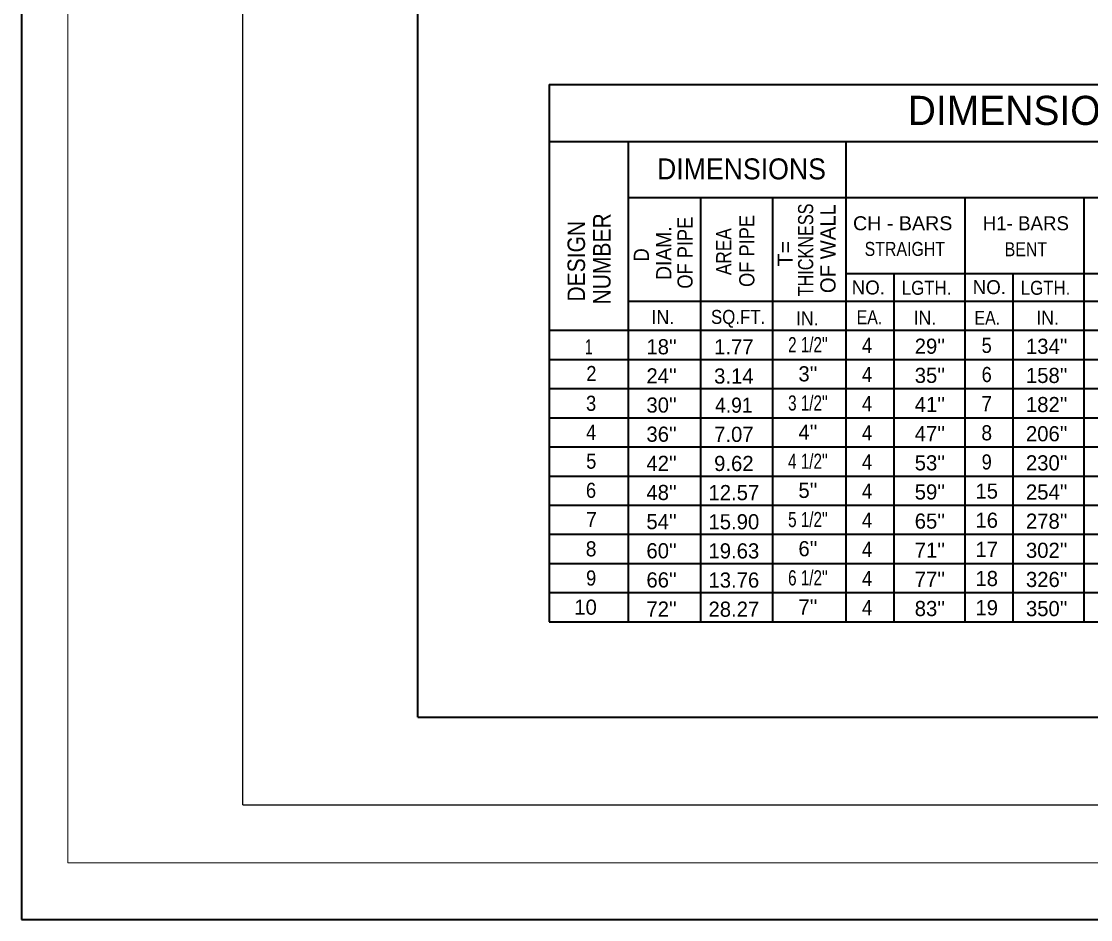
# Model space of a CAD drawing. Extents: x 497 to 866, y -348 to -76.
# Drawn here: x 497.2 to 588.8, y -347.8 to -270.7 of the extents above; entities that cross this region are included whole.
import ezdxf
from ezdxf.enums import TextEntityAlignment as Align

# ---------------------------------------------------------------- set-up
doc = ezdxf.new("R2010")
doc.units = 0
doc.header["$LTSCALE"] = 0.52
doc.layers.add('1', color=7, linetype='Continuous', lineweight=25)
doc.layers.add('60', color=7, linetype='Continuous', lineweight=35)

msp = doc.modelspace()

# ---------------------------------------------------------------- linework, layer by layer
at = {"layer": '1', "lineweight": 13}
for q in [(501.1538, -112.89), (861.1685, -342.8992)]:
    msp.add_line((501.1538, -342.8992), q, dxfattribs=at)
at = {"layer": '1', "lineweight": 40}
for q in [(531.1551, -125.3901), (856.1679, -330.3984)]:
    msp.add_line((531.1551, -330.3984), q, dxfattribs=at)
at = {"layer": '1', "lineweight": 35}
for p, q in [((542.4022, -276.1142), (679.5717, -276.1142)), ((542.4022, -276.1142), (542.4022, -322.2085)), ((542.4022, -281.0155), (686.8882, -281.0155)), ((549.1862, -281.0155), (549.1862, -322.2085)), ((567.8408, -281.0155), (567.8408, -322.2085)), ((549.1862, -285.805), (686.8882, -285.805)), ((555.3813, -285.805), (555.3813, -322.2085)), ((561.5664, -285.805), (561.5664, -322.2085)), ((578.0408, -285.805), (578.0408, -322.2085)), ((588.2408, -285.805), (588.2408, -322.2085)), ((567.8408, -292.3278), (639.1408, -292.3278)), ((571.9549, -292.3278), (571.9549, -322.2085)), ((582.1549, -292.3278), (582.1549, -322.2085)), ((549.1862, -294.7085), (686.8882, -294.7085)), ((542.4022, -297.2085), (686.8882, -297.2085)), ((542.4022, -299.7085), (686.8882, -299.7085)), ((542.4022, -302.2085), (686.8882, -302.2085)), ((542.4022, -304.7085), (686.8882, -304.7085)), ((542.4022, -307.2085), (686.8882, -307.2085)), ((542.4022, -309.7085), (686.8882, -309.7085)), ((542.4022, -312.2085), (686.8882, -312.2085)), ((542.4022, -314.7085), (686.8882, -314.7085)), ((542.4022, -317.2085), (686.8882, -317.2085)), ((542.4022, -319.7085), (686.8882, -319.7085)), ((542.4022, -322.2085), (686.8882, -322.2085))]:
    msp.add_line(p, q, dxfattribs=at)
at = {"layer": '1'}
msp.add_line((516.1546, -337.8987), (861.1685, -337.8987), dxfattribs=at)
msp.add_lwpolyline([(516.1546, -337.8987), (516.1546, -117.89), (861.1685, -117.89)], dxfattribs=at)
at = {"layer": '60'}
msp.add_lwpolyline([(497.1577, -347.7593), (865.7576, -347.7593), (865.7576, -75.5727), (497.1577, -75.5727)], close=True, dxfattribs=at)

# ---------------------------------------------------------------- texts
at = {"layer": '1'}
for s, height, p in [('DIMENSIONS REINFORCING STEEL & QUANTITIES', 2.5, (573.1515, -279.5938)), ('H1- BARS', 1.2, (579.5735, -288.6264)), ('NO.', 1.2, (568.345, -294.1353)), ('NO.', 1.2, (578.7208, -294.1065)), ('10', 1.3, (544.5596, -321.6055))]:
    msp.add_text(s, height=height, dxfattribs=at).set_placement(p)
for s, height, width, p in [('DIMENSIONS', 1.8, 0.95, (551.6543, -284.2634)), ('CH - BARS', 1.2, 1.05, (568.4602, -288.6264)), ('STRAIGHT', 1.2, 0.85, (569.4535, -290.8277)), ('BENT', 1.2, 0.85, (581.4607, -290.852)), ('LGTH.', 1.2, 0.9, (572.6394, -294.1642)), ('LGTH.', 1.2, 0.9, (582.8394, -294.1642)), ('1', 1.3, 0.7, (545.4703, -299.2823)), ('2', 1.3, 0.9, (545.5892, -301.5692)), ('3', 1.3, 0.9, (545.5679, -304.1184)), ('4', 1.3, 0.9, (545.5738, -306.6077)), ('5', 1.3, 0.9, (545.5817, -309.0807)), ('6', 1.3, 0.9, (545.5622, -311.5849)), ('7', 1.3, 0.95, (545.5778, -314.093)), ('8', 1.3, 0.95, (545.5467, -316.6047)), ('9', 1.3, 0.9, (545.5738, -319.1053))]:
    msp.add_text(s, height=height, dxfattribs=dict(at, width=width)).set_placement(p)
for s, width, p in [('THICKNESS', 0.8, (565.0456, -294.2942)), ('OF PIPE', 0.9, (554.7063, -293.6372)), ('OF PIPE', 0.9, (560.0034, -293.4891)), ('DIAM.', 0.95, (552.8808, -292.8842)), ('AREA', 0.85, (558.0245, -292.4757)), ('T=', 1.05, (563.2912, -291.7327)), ('D', 0.9, (550.9595, -291.3017))]:
    msp.add_text(s, height=1.3, rotation=90, dxfattribs=dict(at, width=width)).set_placement(p)
msp.add_text('OF WALL', height=1.3, rotation=90, dxfattribs=at).set_placement((566.9581, -294.0197))
at = {"layer": '1', "width": 0.9}
for s, p in [('NUMBER', (547.6712, -291.0843)), ('DESIGN', (545.4828, -291.2819))]:
    msp.add_text(s, height=1.5, rotation=90, dxfattribs=at).set_placement(p, align=Align.CENTER)
at = {"layer": '1'}
for s, height, width, p in [('IN.', 1.2, 0.95, (552.1576, -296.6811)), ('SQ.FT.', 1.2, 0.9, (558.6072, -296.6602)), ('IN.', 1.2, 0.95, (564.5406, -296.7907)), ('EA.', 1.2, 0.85, (569.868, -296.6845)), ('IN.', 1.2, 0.95, (574.6223, -296.7358)), ('EA.', 1.2, 0.85, (579.9715, -296.7393)), ('IN.', 1.2, 0.95, (585.1424, -296.7358)), ("2 1/2''", 1.3, 0.75, (564.5934, -299.0903)), ('4', 1.3, 0.9, (569.6635, -299.1497)), ('5', 1.3, 0.9, (579.9211, -299.1497)), ('4', 1.3, 0.9, (569.6635, -301.6497)), ('6', 1.3, 0.9, (579.9211, -301.6497)), ('4.91', 1.3, 0.95, (558.2437, -304.2803)), ("3 1/2''", 1.3, 0.75, (564.5934, -304.0903)), ('4', 1.3, 0.9, (569.6635, -304.1497)), ('7', 1.3, 0.95, (579.9212, -304.1497)), ('4', 1.3, 0.9, (569.6635, -306.6497)), ('8', 1.3, 0.95, (579.9212, -306.6497)), ("4 1/2''", 1.3, 0.75, (564.5934, -309.0903)), ('4', 1.3, 0.9, (569.6635, -309.1497)), ('9', 1.3, 0.9, (579.9212, -309.1497)), ('4', 1.3, 0.9, (569.6635, -311.6497)), ("5 1/2''", 1.3, 0.75, (564.5934, -314.0903)), ('4', 1.3, 0.9, (569.6635, -314.1497)), ('4', 1.3, 0.9, (569.6635, -316.6497)), ("6 1/2''", 1.3, 0.75, (564.5934, -319.0903)), ('4', 1.3, 0.9, (569.6635, -319.1497)), ('4', 1.3, 0.9, (569.6635, -321.6497))]:
    msp.add_text(s, height=height, dxfattribs=dict(at, width=width)).set_placement(p, align=Align.CENTER)
for s, p in [("29''", (575.0477, -299.2233)), ("134''", (585.0667, -299.2288)), ("18''", (552.0447, -299.2689)), ('1.77', (558.2437, -299.2803)), ("24''", (552.0447, -301.7689)), ('3.14', (558.2437, -301.7803)), ("3''", (564.5935, -301.5903)), ("35''", (575.0477, -301.7233)), ("158''", (585.0667, -301.7288)), ("30''", (552.0447, -304.2689)), ("41''", (575.0477, -304.2233)), ("182''", (585.0667, -304.2288)), ("36''", (552.0447, -306.7689)), ('7.07', (558.2437, -306.7803)), ("4''", (564.5935, -306.5903)), ("47''", (575.0477, -306.7233)), ("206''", (585.0667, -306.7288)), ("42''", (552.0447, -309.2689)), ('9.62', (558.2437, -309.2803)), ("53''", (575.0477, -309.2233)), ("230''", (585.0667, -309.2288)), ("48''", (552.0447, -311.7689)), ('12.57', (558.2437, -311.7803)), ("5''", (564.5935, -311.5903)), ("59''", (575.0477, -311.7233)), ('15', (579.9211, -311.6497)), ("254''", (585.0667, -311.7288)), ("54''", (552.0447, -314.2689)), ('15.90', (558.2436, -314.2803)), ("65''", (575.0477, -314.2233)), ('16', (579.9211, -314.1497)), ("278''", (585.0667, -314.2288)), ("6''", (564.5935, -316.5903)), ('17', (579.9212, -316.6497)), ("60''", (552.0447, -316.7689)), ('19.63', (558.2436, -316.7803)), ("71''", (575.0477, -316.7233)), ("302''", (585.0667, -316.7288)), ("66''", (552.0447, -319.2689)), ('13.76', (558.2436, -319.2803)), ("77''", (575.0477, -319.2233)), ('18', (579.9212, -319.1497)), ("326''", (585.0667, -319.2288)), ("72''", (552.0447, -321.7689)), ('28.27', (558.2437, -321.7803)), ("7''", (564.5935, -321.5903)), ("83''", (575.0477, -321.7233)), ('19', (579.9212, -321.6497)), ("350''", (585.0667, -321.7288))]:
    msp.add_text(s, height=1.3, dxfattribs=at).set_placement(p, align=Align.CENTER)

doc.saveas('drawing.dxf')
